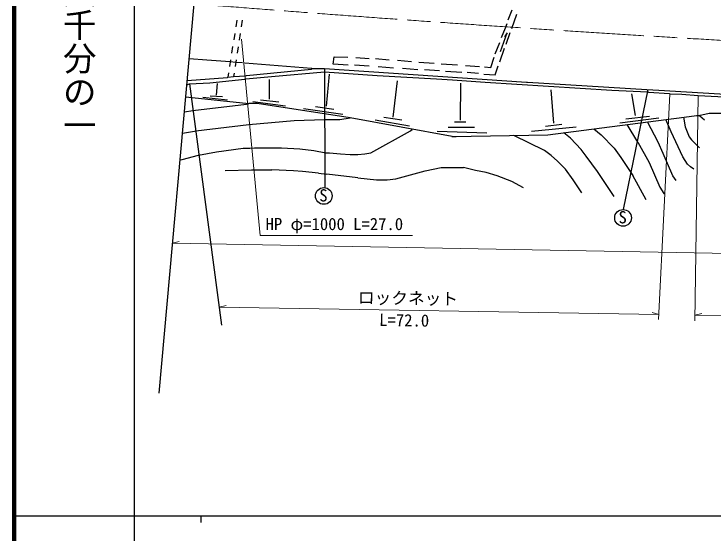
# Model space of a CAD drawing. Units: millimetres, scale not verified. Extents: x 40000 to 680000, y 20000 to 380000.
# Drawn here: x 40000 to 144835, y 202409 to 280138 of the extents above; entities that cross this region are included whole.
import ezdxf
from ezdxf.enums import TextEntityAlignment as Align

# ---------------------------------------------------------------- set-up
doc = ezdxf.new("R2010")
doc.units = ezdxf.units.MM
doc.header["$LTSCALE"] = 1000
doc.linetypes.add('CHAIN', pattern=[18.5, 12, -1.5, 3.5, -1.5])
for name, color, linetype, lineweight in [('M-BGD', 7, 'Continuous', 25), ('M-BMK', 2, 'CHAIN', 13), ('M-BMK-SRVR', 3, 'Continuous', 25), ('M-STR-HTXT', 7, 'Continuous', 13), ('M-TTL', 2, 'Continuous', 140), ('M-TTL-BAND', 7, 'Continuous', 25)]:
    doc.layers.add(name, color=color, linetype=linetype, lineweight=lineweight)
doc.styles.add('@ＭＳ ゴシック', font='')
doc.styles.add('ＭＳ ゴシック', font='')
doc.styles.get('@ＭＳ ゴシック').set_extended_font_data('@MS Gothic')
doc.styles.get('ＭＳ ゴシック').set_extended_font_data('MS Gothic')

msp = doc.modelspace()

# ---------------------------------------------------------------- linework, layer by layer
at = {"layer": 'M-BGD'}
for p, q in [((114030, 279245), (114623, 280769)), ((114538, 277975), (115300, 280092)), ((73360, 279216), (73207, 278227)), ((74191, 279195), (74037, 278206)), ((113014, 276620), (113607, 278060)), ((113607, 278060), (113861, 278737)), ((73053, 277239), (72899, 276251)), ((73883, 277218), (73730, 276230)), ((112845, 274504), (113861, 277298)), ((113861, 277298), (113467, 276719)), ((113691, 275604), (114284, 277382)), ((112083, 274165), (112760, 275858)), ((72746, 275263), (72592, 274275)), ((73576, 275242), (73422, 274254)), ((112760, 272980), (113437, 275012)), ((87783, 272641), (87953, 273742)), ((87953, 273742), (89985, 273657)), ((111405, 272133), (111913, 273657)), ((68903, 273234), (66251, 273410)), ((72374, 272980), (68903, 273234)), ((72439, 273287), (72285, 272299)), ((73221, 272895), (72374, 272980)), ((73269, 273266), (73115, 272278)), ((74237, 272810), (73221, 272895)), ((74575, 272810), (84566, 272048)), ((90069, 272472), (87783, 272641)), ((93202, 273403), (91170, 273572)), ((96165, 273234), (94133, 273403)), ((99552, 272980), (97435, 273149)), ((102939, 272726), (100653, 272895)), ((106410, 272472), (103955, 272641)), ((74829, 270948), (84566, 271879)), ((84566, 272048), (84651, 271964)), ((84566, 271879), (84651, 271964)), ((84651, 271964), (86513, 271964)), ((86513, 271964), (86538, 254160)), ((86513, 271964), (116739, 269932)), ((93202, 272302), (91001, 272472)), ((96843, 272048), (94557, 272218)), ((100483, 271794), (98197, 271964)), ((103701, 271625), (101499, 271794)), ((107087, 271371), (104632, 271540)), ((109712, 272218), (107595, 272387)), ((110474, 272218), (111405, 272133)), ((112083, 271032), (112506, 272387)), ((65958, 270175), (71951, 270609)), ((71951, 270609), (72035, 270694)), ((72131, 271311), (72035, 270694)), ((72035, 270694), (72882, 270778)), ((72961, 271290), (72882, 270778)), ((72882, 270778), (74660, 270863)), ((74660, 270863), (74829, 270948)), ((74745, 270440), (78555, 270778)), ((78555, 270778), (86513, 271456)), ((86513, 271456), (94387, 270948)), ((86810, 266346), (87254, 271104)), ((94387, 270948), (103277, 270440)), ((109543, 271202), (107849, 271371)), ((110389, 271117), (112083, 271032)), ((65902, 269552), (66278, 269678)), ((66278, 269678), (69326, 269847)), ((71104, 233525), (66354, 269682)), ((69326, 269847), (74575, 270355)), ((70342, 267983), (70453, 269729)), ((74575, 270355), (74745, 270440)), ((78277, 267376), (78277, 270328)), ((96780, 264662), (97440, 270126)), ((103277, 270440), (105648, 270270)), ((105648, 270270), (110559, 269932)), ((106851, 264235), (106937, 269782)), ((110559, 269932), (129524, 268746)), ((116739, 269932), (116909, 269932)), ((116909, 269932), (134773, 268831)), ((120843, 263797), (120470, 268771)), ((129524, 268746), (134858, 268492)), ((131261, 250851), (134968, 268822)), ((134773, 268831), (136551, 268746)), ((134858, 268492), (135027, 268408)), ((135027, 268408), (138160, 268238)), ((136551, 268746), (149844, 267900)), ((65739, 267745), (75168, 266714)), ((68303, 267665), (71972, 267302)), ((69402, 267904), (71246, 267780)), ((133081, 264912), (132554, 268187)), ((138160, 268238), (138245, 268154)), ((140023, 268069), (138245, 268154)), ((142478, 267900), (140023, 268069)), ((150183, 267476), (142478, 267900)), ((66786, 265698), (74829, 266630)), ((74829, 266630), (75168, 266714)), ((76438, 266714), (75168, 266714)), ((75769, 267032), (80656, 266401)), ((90323, 264598), (76438, 266714)), ((76901, 267290), (79681, 266974)), ((65535, 265493), (66786, 265698)), ((83356, 265973), (89246, 265127)), ((85147, 266274), (87913, 265901)), ((142563, 264936), (144087, 265275)), ((144087, 265275), (146119, 265275)), ((81941, 264174), (86513, 264344)), ((86513, 264344), (86852, 264344)), ((86852, 264344), (88799, 264344)), ((88799, 264344), (90323, 264598)), ((105610, 261793), (90323, 264598)), ((94107, 264282), (99246, 263386)), ((95405, 264676), (98099, 264275)), ((119935, 262039), (140361, 264682)), ((130748, 263830), (136553, 264575)), ((131651, 264432), (135162, 264833)), ((138414, 262481), (137622, 264328)), ((140263, 264670), (140531, 263243)), ((140361, 264682), (142224, 264936)), ((142224, 264936), (142563, 264936)), ((142732, 264852), (142563, 264936)), ((143409, 264259), (142732, 264852)), ((67209, 262650), (75168, 263582)), ((75168, 263582), (81941, 264174)), ((105023, 263203), (108979, 263182)), ((105948, 263999), (107689, 263999)), ((117485, 262611), (124193, 263256)), ((119596, 263353), (122061, 263625)), ((133419, 260957), (131806, 263575)), ((136467, 260957), (134886, 263974)), ((140531, 263243), (141123, 261719)), ((65246, 262298), (67040, 262566)), ((67040, 262566), (67209, 262650)), ((93456, 259348), (99383, 262650)), ((99383, 262650), (99637, 262820)), ((99637, 262820), (99552, 262904)), ((103389, 262580), (110806, 262365)), ((123343, 261550), (122342, 262351)), ((126862, 262935), (127915, 262058)), ((140192, 258756), (138414, 262481)), ((105563, 261804), (106241, 261804)), ((105610, 261793), (119935, 262039)), ((119449, 259687), (114855, 261952)), ((124952, 259856), (123343, 261550)), ((127915, 262058), (129863, 260026)), ((141123, 261719), (141462, 261296)), ((141462, 261296), (142670, 260105)), ((70342, 259518), (74321, 260026)), ((74321, 260026), (75337, 260026)), ((75337, 260026), (76015, 260110)), ((76015, 260110), (80079, 260110)), ((80079, 260110), (82788, 259941)), ((129863, 260026), (130879, 258671)), ((133419, 260957), (135112, 257909)), ((137229, 259264), (136467, 260957)), ((65177, 258332), (67633, 259010)), ((67633, 259010), (70342, 259518)), ((82788, 259941), (84905, 259687)), ((84905, 259687), (86683, 259348)), ((86683, 259348), (87275, 259348)), ((87275, 259348), (88884, 259179)), ((88884, 259179), (90323, 259094)), ((90323, 259094), (91509, 259094)), ((91509, 259094), (92525, 259179)), ((92525, 259179), (93456, 259348)), ((120465, 258925), (119449, 259687)), ((125714, 258840), (124952, 259856)), ((138668, 255877), (137229, 259264)), ((64886, 258312), (65177, 258332)), ((121396, 258078), (120465, 258925)), ((122581, 256893), (121396, 258078)), ((127407, 256554), (125714, 258840)), ((130879, 258671), (132657, 255962)), ((135112, 257909), (136721, 254184)), ((140869, 257655), (140192, 258756)), ((101584, 256639), (103955, 257147)), ((103955, 257147), (107172, 257147)), ((107172, 257147), (107341, 257147)), ((109119, 256724), (107341, 257147)), ((123767, 255284), (122581, 256893)), ((141293, 257232), (140869, 257655)), ((141801, 256893), (141293, 257232)), ((71612, 256724), (75591, 256808)), ((75591, 256808), (78639, 256808)), ((81857, 256639), (78639, 256808)), ((83211, 256554), (81857, 256639)), ((85582, 256300), (83211, 256554)), ((85582, 256300), (86852, 256131)), ((91509, 255623), (86852, 256131)), ((97181, 255454), (101584, 256639)), ((110728, 256385), (109119, 256724)), ((112337, 255877), (110728, 256385)), ((114538, 255030), (112337, 255877)), ((129863, 252829), (127407, 256554)), ((134689, 252321), (132657, 255962)), ((139176, 255200), (138668, 255877)), ((91509, 255623), (94303, 255284)), ((94303, 255284), (95911, 255284)), ((95911, 255284), (97181, 255454)), ((116316, 254099), (114538, 255030)), ((125037, 253337), (123767, 255284)), ((136721, 254184), (137313, 253252)), ((137313, 253252), (137483, 253252))]:
    msp.add_line(p, q, dxfattribs=at)
for centre in [(86398, 252883), (131210, 249602)]:
    msp.add_circle(centre, 1250, dxfattribs=at)
at = {"layer": 'M-BMK'}
msp.add_arc((351125, 3808263), 3538025, 265.39379, 267.01977, dxfattribs=at)
at = {"layer": 'M-BMK-SRVR'}
msp.add_line((61724, 223346), (66997, 281665), dxfattribs=at)
at = {"layer": 'M-STR-HTXT'}
for p, q in [((76849, 246949), (74075, 276344)), ((136507, 234376), (138245, 268154)), ((141970, 234163), (142478, 267900)), ((76849, 246949), (99667, 246949)), ((63756, 245823), (64761, 246072)), ((295322, 241497), (63756, 245823)), ((70748, 236233), (71753, 236484)), ((136551, 235134), (70748, 236233)), ((136551, 235134), (135556, 235418)), ((141983, 235046), (142988, 235297)), ((201491, 234052), (141983, 235046))]:
    msp.add_line(p, q, dxfattribs=at)
at = {"layer": 'M-TTL'}
msp.add_line((40000, 380000), (40000, 20000), dxfattribs=at)
at = {"layer": 'M-TTL-BAND'}
for p, q in [((58000, 370000), (58000, 20000)), ((40000, 205000), (579000, 205000)), ((68000, 205000), (68000, 204000))]:
    msp.add_line(p, q, dxfattribs=at)

# ---------------------------------------------------------------- texts
at = {"layer": 'M-BGD', "style": 'ＭＳ ゴシック'}
for p in [(85719, 251509), (130531, 248229)]:
    msp.add_text('S', height=1833, dxfattribs=at).set_placement(p, align=Align.BOTTOM_LEFT)
at = {"layer": 'M-STR-HTXT', "style": 'ＭＳ ゴシック'}
msp.add_text('HP φ=1000 L=27.0', height=1833, dxfattribs=at).set_placement((77679, 247222), align=Align.BOTTOM_LEFT)
for s, p in [('ロックネット', (91482, 236210)), ('L=72.0', (94677, 232861))]:
    msp.add_text(s, height=1833, rotation=359.197, dxfattribs=at).set_placement(p, align=Align.BOTTOM_LEFT)
at = {"layer": 'M-TTL-BAND', "style": '@ＭＳ ゴシック'}
msp.add_text('縮尺千分の一', height=3666, rotation=270, dxfattribs=at).set_placement((49777, 261030), align=Align.MIDDLE_RIGHT)

doc.saveas('drawing.dxf')
